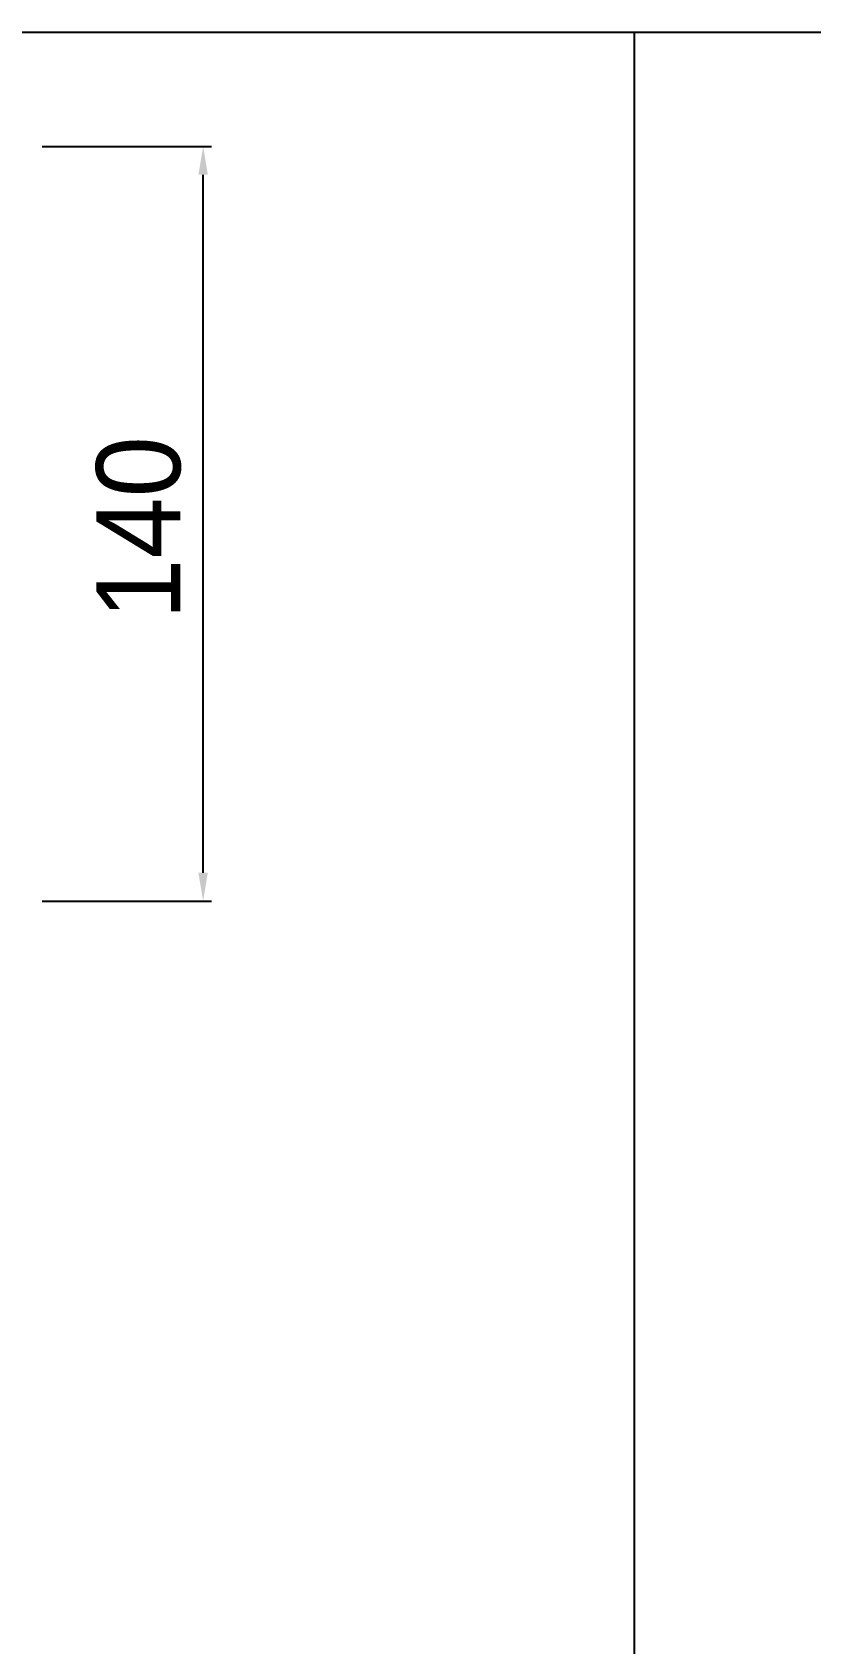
# Model space of a CAD drawing. Header units: millimetres. Extents: x 75184266 to 76346726, y -35850126 to -33679385.
# Drawn here: x 75430758 to 75455780, y -35574068 to -35522255 of the extents above; entities that cross this region are included whole.
import ezdxf

# ---------------------------------------------------------------- set-up
doc = ezdxf.new("R2010")
doc.units = ezdxf.units.MM
doc.header["$LTSCALE"] = 50
doc.header["$MEASUREMENT"] = 0
doc.layers.get('0').update_dxf_attribs({"linetype": 'CONTINUOUS'})
doc.layers.add('PARKING', color=7, linetype='CONTINUOUS')
doc.styles.add('GHS', font='')
doc.styles.get('GHS').set_extended_font_data('Dotum')

msp = doc.modelspace()

# ---------------------------------------------------------------- linework, layer by layer
at = {"color": 1}
for p, q in [((75431079, -35525928), (75436522.9, -35525928)), ((75436250, -35549278.8), (75436250, -35526837.8)), ((75431079, -35550188.5), (75436522.9, -35550188.5))]:
    msp.add_line(p, q, dxfattribs=at)
for points in [[(75436098.4, -35526837.8), (75436401.6, -35526837.8), (75436250, -35525928)], [(75436098.4, -35549278.8), (75436401.6, -35549278.8), (75436250, -35550188.5)]]:
    msp.add_solid(points, dxfattribs=at)
at = {"layer": 'PARKING', "color": 3}
for p, q in [((75293915.7, -35522254.9), (75528203.1, -35522254.9)), ((75450107.3, -35522254.9), (75450107.3, -35756542.3))]:
    msp.add_line(p, q, dxfattribs=at)

# ---------------------------------------------------------------- texts
at = {"layer": 'PARKING', "style": 'GHS'}
msp.add_text('140', height=2703.32, rotation=90, dxfattribs=at).set_placement((75435515.9, -35541142.7))

doc.saveas('drawing.dxf')
